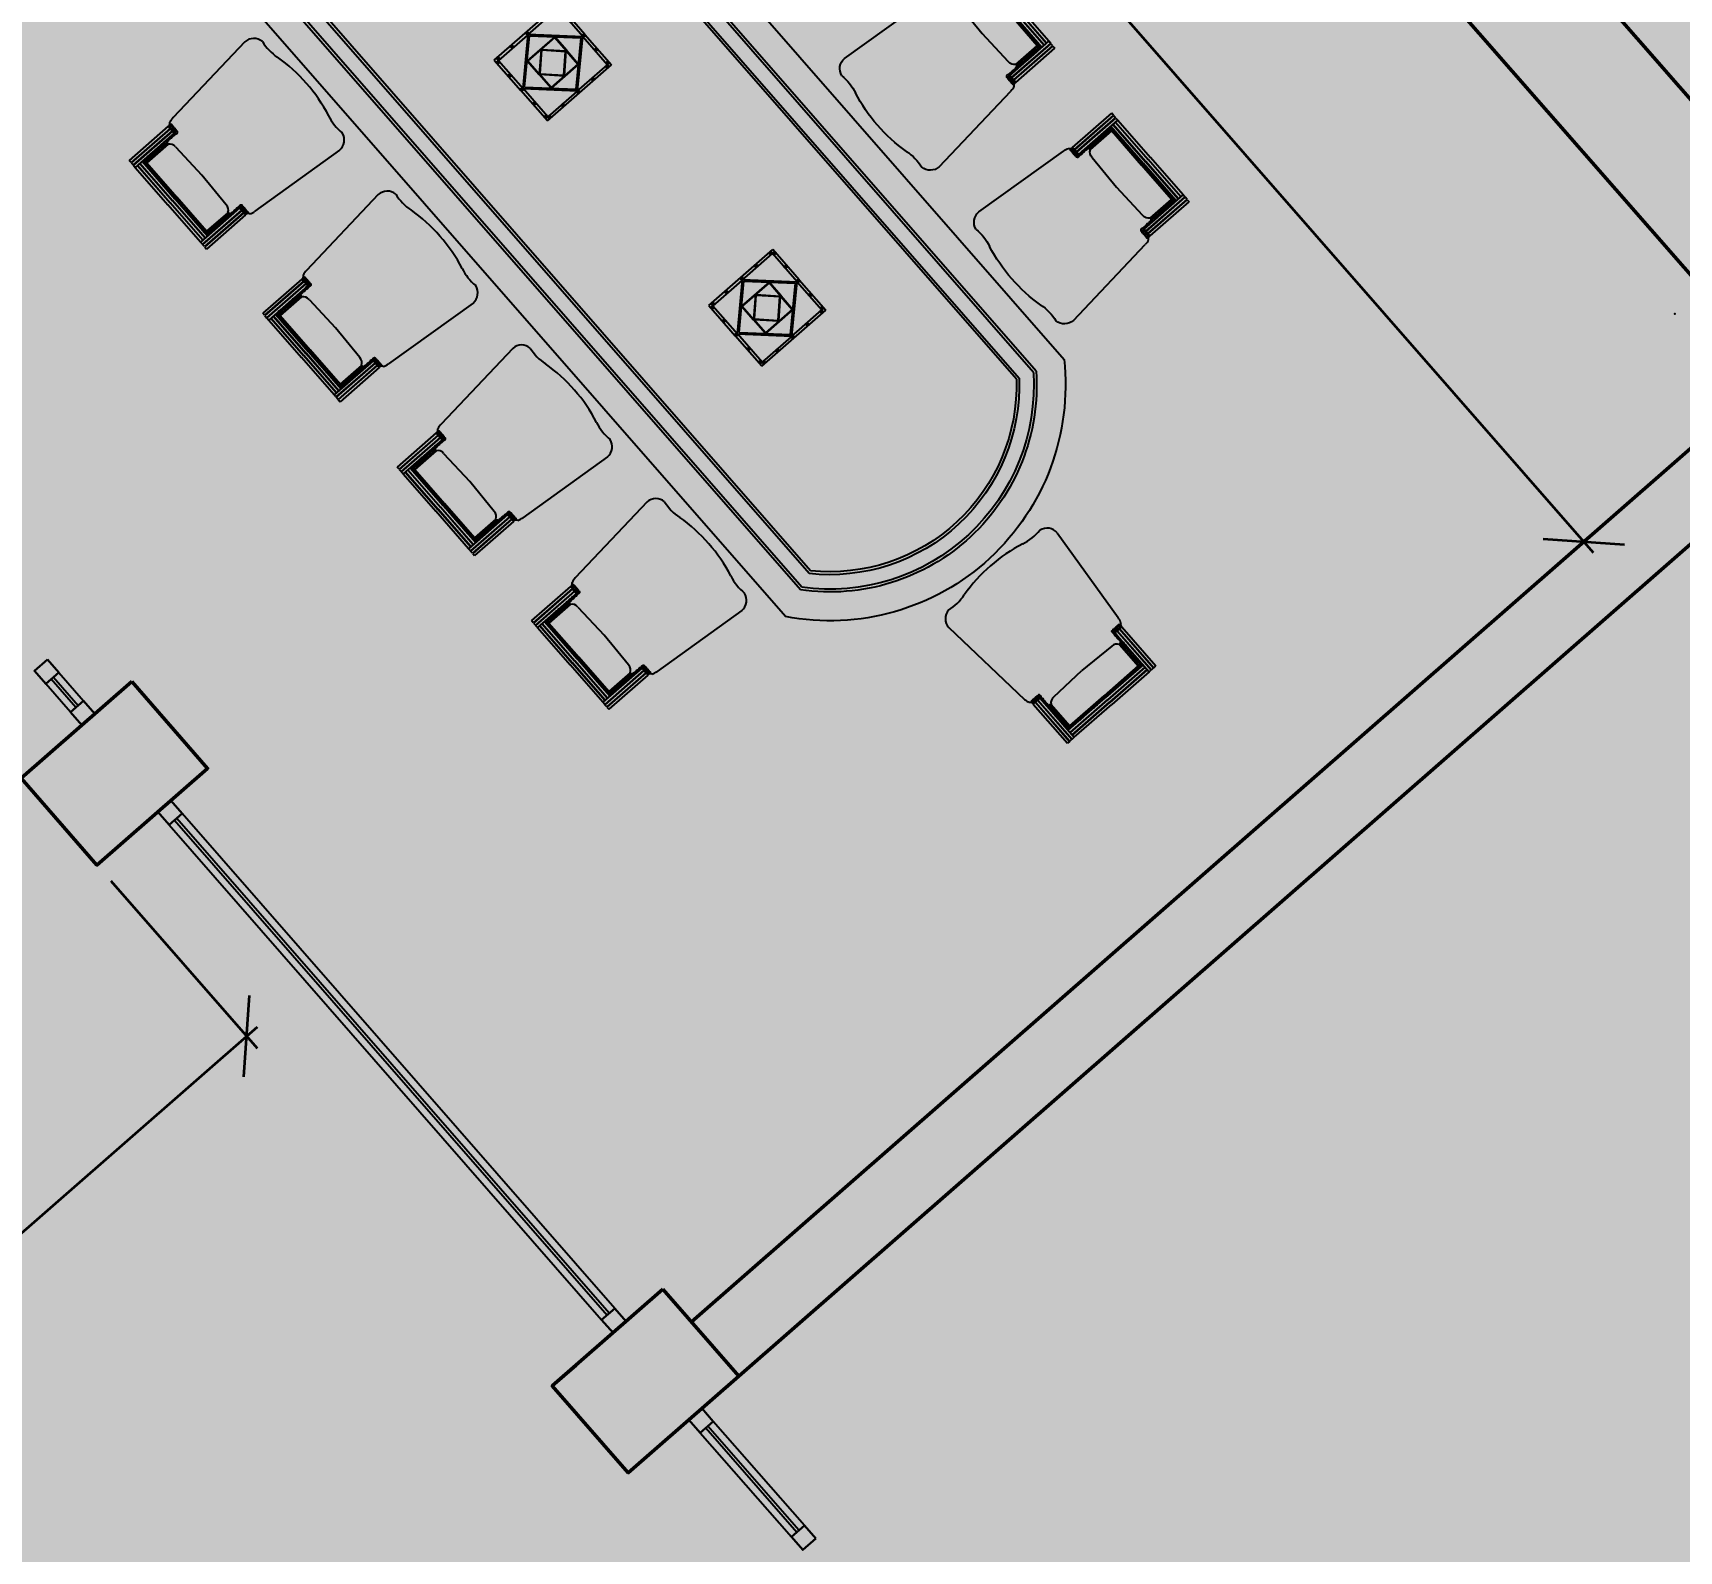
# Model space of a CAD drawing. Header units: millimetres. Extents: x 474337 to 1180020, y 4124662 to 4776603.
# Drawn here: x 918549 to 924260, y 4496164 to 4501430 of the extents above; entities that cross this region are included whole.
import ezdxf

# ---------------------------------------------------------------- set-up
doc = ezdxf.new("R2010")
doc.units = ezdxf.units.MM
doc.header["$PDMODE"] = 32
doc.header["$PDSIZE"] = 0.33
for name, color, linetype in [('(004) Точки рельефа', 7, 'Continuous'), ('A_Windows', 160, 'Continuous'), ('furn', 7, 'Continuous')]:
    doc.layers.add(name, color=color, linetype=linetype)
doc.styles.add('J~stule', font='dutch.ttf')
doc.dimstyles.new('J~style', dxfattribs={"dimscale": 100, "dimtxt": 2.5, "dimasz": 2, "dimexe": 0.55, "dimexo": 0.725, "dimtad": 1, "dimdec": 0, "dimdsep": 46, "dimtxsty": 'J~stule', "dimblk": 'OBLIQUE', "dimcen": 2, "dimdle": 0.5, "dimadec": 0, "dimazin": 0, "dimtfac": 1, "dimtdec": 0, "dimtmove": 0, "dimatfit": 3, "dimfxl": 1, "dimarcsym": 0})
pattern_1 = [(45, (-4.8788373, -3.3258655), (0.00088388348, -0.00088388348), [])]
pattern_2 = [(315, (-4.8788373, 7.0784381), (0.00088388348, 0.00088388348), [])]
pattern_3 = [(315, (-4.8788373, 8.2084381), (0.00088388348, 0.00088388348), [])]
pattern_4 = [(45, (-4.8788373, -2.1958655), (0.00088388348, -0.00088388348), [])]

# ---------------------------------------------------------------- blocks, each defined once
blk = doc.blocks.new('*U119')
at = {"color": 7, "lineweight": 30}
for points in [[(0, 60), (60, 60), (60, 0), (0, 0)], [(250, 60), (190, 60), (190, 0), (250, 0)]]:
    blk.add_lwpolyline(points, close=True, dxfattribs=at)
at = {"color": 4, "lineweight": 25}
for points in [[(60, 60), (190, 60), (190, 0), (60, 0)], [(60, 35), (190, 35), (190, 25), (60, 25)]]:
    blk.add_lwpolyline(points, close=True, dxfattribs=at)
blk = doc.blocks.new('*U120')
at = {"color": 7, "lineweight": 30}
for points in [[(0, 60), (60, 60), (60, 0), (0, 0)], [(2400, 60), (2340, 60), (2340, 0), (2400, 0)]]:
    blk.add_lwpolyline(points, close=True, dxfattribs=at)
at = {"color": 4, "lineweight": 25}
for points in [[(60, 60), (2340, 60), (2340, 0), (60, 0)], [(60, 35), (2340, 35), (2340, 25), (60, 25)]]:
    blk.add_lwpolyline(points, close=True, dxfattribs=at)
blk = doc.blocks.new('*U117')
at = {"color": 7, "lineweight": 30}
for points in [[(0, 60), (60, 60), (60, 0), (0, 0)], [(600, 60), (540, 60), (540, 0), (600, 0)]]:
    blk.add_lwpolyline(points, close=True, dxfattribs=at)
at = {"color": 4, "lineweight": 25}
for points in [[(60, 60), (540, 60), (540, 0), (60, 0)], [(60, 35), (540, 35), (540, 25), (60, 25)]]:
    blk.add_lwpolyline(points, close=True, dxfattribs=at)
blk = doc.blocks.new('CHAIR9')
at = {"layer": 'furn'}
for p, q in [((-0.5728, 0.25), (-0.2123, 0.2156)), ((-0.18, 0.204), (0, 0.204)), ((-0.18, 0.204), (-0.18, 0.1941)), ((-0.18, 0.1941), (0, 0.1941)), ((-0.18, 0.1931), (0, 0.1931)), ((-0.18, 0.1931), (-0.18, 0.1832)), ((-0.18, 0.1832), (0, 0.1832)), ((-0.18, 0.1822), (0, 0.1822)), ((-0.18, 0.1822), (-0.18, 0.1722)), ((-0.18, 0.1722), (0, 0.1722)), ((-0.0318, 0.1722), (-0.0318, 0)), ((-0.0219, 0.1722), (-0.0219, 0)), ((-0.0209, 0.1722), (-0.0209, 0)), ((-0.0109, 0.1722), (-0.0109, 0)), ((-0.0099, 0.1722), (-0.0099, 0)), ((0, 0.1941), (0, 0.204)), ((0, 0.1931), (0, 0.1832)), ((0, 0.1822), (0, 0.1722)), ((0, 0.1722), (0, 0)), ((-0.1521, 0.1333), (-0.1565, 0)), ((-0.1386, 0.1577), (-0.0404, 0.1577)), ((-0.0404, 0.1577), (-0.0404, 0)), ((-0.1521, -0.1333), (-0.1565, 0)), ((-0.0404, -0.1577), (-0.0404, 0)), ((-0.0318, -0.1722), (-0.0318, 0)), ((-0.0219, -0.1722), (-0.0219, 0)), ((-0.0209, -0.1722), (-0.0209, 0)), ((-0.0109, -0.1722), (-0.0109, 0)), ((-0.0099, -0.1722), (-0.0099, 0)), ((0, -0.1722), (0, 0)), ((-0.1386, -0.1577), (-0.0404, -0.1577)), ((-0.5728, -0.25), (-0.2123, -0.2156)), ((-0.18, -0.1722), (0, -0.1722)), ((-0.18, -0.1822), (-0.18, -0.1722)), ((-0.18, -0.1822), (0, -0.1822)), ((-0.18, -0.1832), (0, -0.1832)), ((-0.18, -0.1931), (-0.18, -0.1832)), ((-0.18, -0.1931), (0, -0.1931)), ((-0.18, -0.204), (-0.18, -0.1941)), ((-0.18, -0.1941), (0, -0.1941)), ((-0.18, -0.204), (0, -0.204)), ((0, -0.1822), (0, -0.1722)), ((0, -0.1931), (0, -0.1832)), ((0, -0.1941), (0, -0.204))]:
    blk.add_line(p, q, dxfattribs=at)
for centre, radius, start, end in [((-0.5728, 0.2028), 0.0472, 89.9891, 170.5024), ((-0.7886, 0.1807), 0.1719, 344.5156, 10.0249), ((-0.2203, 0.1425), 0.0736, 68.4142, 83.7454), ((-0.1795, 0.2182), 0.0156, 208.0299, 258.8915), ((-0.0997, 0.0057), 0.539, 166.1407, 180.6012), ((-0.1269, 0.1353), 0.0253, 117.6391, 184.3644), ((-0.0997, -0.0057), 0.539, 179.3988, 193.8593), ((-0.7886, -0.1807), 0.1719, 349.9751, 15.4844), ((-0.1269, -0.1353), 0.0253, 175.6356, 242.3609), ((-0.5728, -0.2028), 0.0472, 189.4976, 270.0109), ((-0.2203, -0.1425), 0.0736, 276.2546, 291.5858), ((-0.1795, -0.2182), 0.0156, 101.1085, 151.9701)]:
    blk.add_arc(centre, radius, start, end, dxfattribs=at)
for centre, major_axis in [((-0.1865, 0.2006), (0.00628, 0)), ((-0.1865, 0.1945), (0.00628, 0)), ((-0.1865, 0.1885), (0.00628, 0)), ((-0.1865, 0.1824), (0.00628, 0)), ((-0.1865, 0.1761), (0.00628, 0)), ((-0.1859, 0.1691), (0.00628, 0)), ((-0.173, 0.169), (0.00628, 0)), ((-0.1603, 0.169), (0.00628, 0)), ((-0.1477, 0.169), (0.00628, 0)), ((-0.1349, 0.169), (0.00628, 0)), ((-0.1225, 0.1689), (0.00628, 0)), ((-0.1098, 0.1689), (0.00628, 0)), ((-0.0972, 0.1688), (0.00628, 0)), ((-0.0847, 0.1687), (0.00628, 0)), ((-0.072, 0.1687), (0.00628, 0)), ((-0.0596, 0.1687), (0.00628, 0)), ((-0.0469, 0.1687), (0.00628, 0)), ((-0.0356, 0.1653), (0, 0.00628)), ((-0.1349, 0.1629), (0.00628, 0)), ((-0.1225, 0.1628), (0.00628, 0)), ((-0.1098, 0.1628), (0.00628, 0)), ((-0.0972, 0.1627), (0.00628, 0)), ((-0.0847, 0.1626), (0.00628, 0)), ((-0.072, 0.1626), (0.00628, 0)), ((-0.0596, 0.1626), (0.00628, 0)), ((-0.0469, 0.1626), (0.00628, 0)), ((-0.0357, 0.115), (0, 0.00628)), ((-0.0356, 0.1526), (0, 0.00628)), ((-0.0356, 0.1402), (0, 0.00628)), ((-0.0356, 0.1274), (0, 0.00628)), ((-0.0358, 0.0772), (0, 0.00628)), ((-0.0358, 0.0645), (0, 0.00628)), ((-0.0357, 0.1024), (0, 0.00628)), ((-0.0357, 0.0897), (0, 0.00628)), ((-0.0357, 0.0518), (0, 0.00628)), ((-0.0358, 0.0393), (0, 0.00628)), ((-0.0358, 0.0266), (0, 0.00628)), ((-0.0358, 0.0137), (0, 0.00628))]:
    blk.add_ellipse(centre, major_axis=major_axis, ratio=0.482727, dxfattribs=at)
at = {"layer": 'furn', "extrusion": (0, 0, -1)}
for centre, major_axis, ratio in [((-0.0358, -0.0003), (0, -0.00802), 0.377899), ((-0.0358, -0.0146), (0, -0.00628), 0.482727), ((-0.0358, -0.0275), (0, -0.00628), 0.482727), ((-0.0358, -0.0402), (0, -0.00628), 0.482727), ((-0.0357, -0.0526), (0, -0.00628), 0.482727), ((-0.0358, -0.0654), (0, -0.00628), 0.482727), ((-0.0358, -0.0781), (0, -0.00628), 0.482727), ((-0.0357, -0.0906), (0, -0.00628), 0.482727), ((-0.0357, -0.1033), (0, -0.00628), 0.482727), ((-0.0357, -0.1159), (0, -0.00628), 0.482727), ((-0.1859, -0.1691), (0.00628, 0), 0.482727), ((-0.173, -0.169), (0.00628, 0), 0.482727), ((-0.1603, -0.169), (0.00628, 0), 0.482727), ((-0.1477, -0.169), (0.00628, 0), 0.482727), ((-0.1349, -0.1629), (0.00628, 0), 0.482727), ((-0.1349, -0.169), (0.00628, 0), 0.482727), ((-0.1225, -0.1628), (0.00628, 0), 0.482727), ((-0.1225, -0.1689), (0.00628, 0), 0.482727), ((-0.1098, -0.1628), (0.00628, 0), 0.482727), ((-0.1098, -0.1689), (0.00628, 0), 0.482727), ((-0.0972, -0.1627), (0.00628, 0), 0.482727), ((-0.0972, -0.1688), (0.00628, 0), 0.482727), ((-0.0847, -0.1626), (0.00628, 0), 0.482727), ((-0.0847, -0.1687), (0.00628, 0), 0.482727), ((-0.072, -0.1626), (0.00628, 0), 0.482727), ((-0.072, -0.1687), (0.00628, 0), 0.482727), ((-0.0596, -0.1626), (0.00628, 0), 0.482727), ((-0.0596, -0.1687), (0.00628, 0), 0.482727), ((-0.0469, -0.1626), (0.00628, 0), 0.482727), ((-0.0469, -0.1687), (0.00628, 0), 0.482727), ((-0.0356, -0.1283), (0, -0.00628), 0.482727), ((-0.0356, -0.1411), (0, -0.00628), 0.482727), ((-0.0356, -0.1535), (0, -0.00628), 0.482727), ((-0.0356, -0.1658), (0, -0.00628), 0.482727), ((-0.1865, -0.1761), (0.00628, 0), 0.482727), ((-0.1865, -0.1824), (0.00628, 0), 0.482727), ((-0.1865, -0.1885), (0.00628, 0), 0.482727), ((-0.1865, -0.1945), (0.00628, 0), 0.482727), ((-0.1865, -0.2006), (0.00628, 0), 0.482727)]:
    blk.add_ellipse(centre, major_axis=major_axis, ratio=ratio, dxfattribs=at)
blk = doc.blocks.new('A$C69097567')
at = {"layer": 'furn'}
h = blk.add_hatch(dxfattribs=at)
h.set_pattern_fill('ANSI31', color=256, scale=0.01, angle=-90, style=0)
h.set_pattern_definition(pattern_4)
h.paths.add_polyline_path([(1.2007, 3.1463), (1.1927, 3.1463), (1.1927, 3.1363), (1.2007, 3.1363)])
h.paths.add_polyline_path([(1.1827, 3.1363), (1.1827, 3.1283), (1.1927, 3.1283), (1.1927, 3.1363)])
h = blk.add_hatch(dxfattribs=at)
h.set_pattern_fill('ANSI31', color=256, scale=0.01, angle=-90, style=0)
h.set_pattern_definition(pattern_4)
h.paths.add_polyline_path([(1.4597, 3.1363), (1.4677, 3.1363), (1.4677, 3.1463), (1.4597, 3.1463)])
h.paths.add_polyline_path([(1.4777, 3.1283), (1.4777, 3.1363), (1.4677, 3.1363), (1.4677, 3.1283)])
h.paths.add_polyline_path([(1.3929, 3.1363), (1.4009, 3.1363), (1.4009, 3.1463), (1.3929, 3.1463)])
h.paths.add_polyline_path([(1.3262, 3.1363), (1.3342, 3.1363), (1.3342, 3.1463), (1.3262, 3.1463)])
h.paths.add_polyline_path([(1.2555, 3.1363), (1.2635, 3.1363), (1.2635, 3.1463), (1.2555, 3.1463)])
h.paths.add_polyline_path([(1.4677, 3.0753), (1.4677, 3.0673), (1.4777, 3.0673), (1.4777, 3.0753)])
h = blk.add_hatch(dxfattribs=at)
h.set_pattern_fill('ANSI31', color=256, scale=0.01, angle=-90, style=0)
h.set_pattern_definition(pattern_4)
h.paths.add_polyline_path([(1.1827, 3.0753), (1.1827, 3.0673), (1.1927, 3.0673), (1.1927, 3.0753)])
h = blk.add_hatch(dxfattribs=at)
h.set_pattern_fill('ANSI31', color=256, scale=0.01, angle=-90, style=0)
h.set_pattern_definition(pattern_3)
h.paths.add_polyline_path([(1.1827, 3.0063), (1.1827, 3.0023), (1.1927, 3.0023), (1.1927, 3.0063), (1.1927, 3.0103), (1.1827, 3.0103)])
h = blk.add_hatch(dxfattribs=at)
h.set_pattern_fill('ANSI31', color=256, scale=0.01, angle=-90, style=0)
h.set_pattern_definition(pattern_3)
h.paths.add_polyline_path([(1.4677, 3.0103), (1.4677, 3.0063), (1.4677, 3.0023), (1.4777, 3.0023), (1.4777, 3.0063), (1.4777, 3.0103)])
h = blk.add_hatch(dxfattribs=at)
h.set_pattern_fill('ANSI31', color=256, scale=0.01, angle=-90, style=0)
h.set_pattern_definition(pattern_3)
h.paths.add_polyline_path([(1.1927, 2.9373), (1.1927, 2.9453), (1.1827, 2.9453), (1.1827, 2.9373)])
h = blk.add_hatch(dxfattribs=at)
h.set_pattern_fill('ANSI31', color=256, scale=0.01, angle=-90, style=0)
h.set_pattern_definition(pattern_3)
h.paths.add_polyline_path([(1.4597, 2.8663), (1.4677, 2.8663), (1.4677, 2.8763), (1.4597, 2.8763)])
h.paths.add_polyline_path([(1.4677, 2.8843), (1.4677, 2.8763), (1.4777, 2.8763), (1.4777, 2.8843)])
h.paths.add_polyline_path([(1.3929, 2.8663), (1.4009, 2.8663), (1.4009, 2.8763), (1.3929, 2.8763)])
h.paths.add_polyline_path([(1.3262, 2.8663), (1.3342, 2.8663), (1.3342, 2.8763), (1.3262, 2.8763)])
h.paths.add_polyline_path([(1.2555, 2.8663), (1.2635, 2.8663), (1.2635, 2.8763), (1.2555, 2.8763)])
h.paths.add_polyline_path([(1.4777, 2.9373), (1.4777, 2.9453), (1.4677, 2.9453), (1.4677, 2.9373)])
h = blk.add_hatch(dxfattribs=at)
h.set_pattern_fill('ANSI31', color=256, scale=0.01, angle=-90, style=0)
h.set_pattern_definition(pattern_3)
h.paths.add_polyline_path([(1.2007, 2.8763), (1.1927, 2.8763), (1.1927, 2.8663), (1.2007, 2.8663)])
h.paths.add_polyline_path([(1.1927, 2.8763), (1.1927, 2.8843), (1.1827, 2.8843), (1.1827, 2.8763)])
h = blk.add_hatch(dxfattribs=at)
h.set_pattern_fill('ANSI31', color=256, scale=0.01, angle=-90, style=0)
h.set_pattern_definition(pattern_1)
h.paths.add_polyline_path([(1.2007, 2.0163), (1.1927, 2.0163), (1.1927, 2.0063), (1.2007, 2.0063)])
h.paths.add_polyline_path([(1.1827, 2.0063), (1.1827, 1.9983), (1.1927, 1.9983), (1.1927, 2.0063)])
h = blk.add_hatch(dxfattribs=at)
h.set_pattern_fill('ANSI31', color=256, scale=0.01, angle=-90, style=0)
h.set_pattern_definition(pattern_1)
h.paths.add_polyline_path([(1.4597, 2.0063), (1.4677, 2.0063), (1.4677, 2.0163), (1.4597, 2.0163)])
h.paths.add_polyline_path([(1.4777, 1.9983), (1.4777, 2.0063), (1.4677, 2.0063), (1.4677, 1.9983)])
h.paths.add_polyline_path([(1.3929, 2.0063), (1.4009, 2.0063), (1.4009, 2.0163), (1.3929, 2.0163)])
h.paths.add_polyline_path([(1.3262, 2.0063), (1.3342, 2.0063), (1.3342, 2.0163), (1.3262, 2.0163)])
h.paths.add_polyline_path([(1.2555, 2.0063), (1.2635, 2.0063), (1.2635, 2.0163), (1.2555, 2.0163)])
h.paths.add_polyline_path([(1.4677, 1.9453), (1.4677, 1.9373), (1.4777, 1.9373), (1.4777, 1.9453)])
h = blk.add_hatch(dxfattribs=at)
h.set_pattern_fill('ANSI31', color=256, scale=0.01, angle=-90, style=0)
h.set_pattern_definition(pattern_1)
h.paths.add_polyline_path([(1.1827, 1.9453), (1.1827, 1.9373), (1.1927, 1.9373), (1.1927, 1.9453)])
h = blk.add_hatch(dxfattribs=at)
h.set_pattern_fill('ANSI31', color=256, scale=0.01, angle=-90, style=0)
h.set_pattern_definition(pattern_1)
h.paths.add_polyline_path([(1.1827, 1.8763), (1.1827, 1.8723), (1.1927, 1.8723), (1.1927, 1.8763), (1.1927, 1.8803), (1.1827, 1.8803)])
h = blk.add_hatch(dxfattribs=at)
h.set_pattern_fill('ANSI31', color=256, scale=0.01, angle=-90, style=0)
h.set_pattern_definition(pattern_1)
h.paths.add_polyline_path([(1.4777, 1.8723), (1.4777, 1.8763), (1.4777, 1.8803), (1.4677, 1.8803), (1.4677, 1.8763), (1.4677, 1.8723)])
h = blk.add_hatch(dxfattribs=at)
h.set_pattern_fill('ANSI31', color=256, scale=0.01, angle=-90, style=0)
h.set_pattern_definition(pattern_2)
h.paths.add_polyline_path([(1.1927, 1.8073), (1.1927, 1.8153), (1.1827, 1.8153), (1.1827, 1.8073)])
h = blk.add_hatch(dxfattribs=at)
h.set_pattern_fill('ANSI31', color=256, scale=0.01, angle=-90, style=0)
h.set_pattern_definition(pattern_2)
h.paths.add_polyline_path([(1.4597, 1.7363), (1.4677, 1.7363), (1.4677, 1.7463), (1.4597, 1.7463)])
h.paths.add_polyline_path([(1.4677, 1.7543), (1.4677, 1.7463), (1.4777, 1.7463), (1.4777, 1.7543)])
h.paths.add_polyline_path([(1.3929, 1.7363), (1.4009, 1.7363), (1.4009, 1.7463), (1.3929, 1.7463)])
h.paths.add_polyline_path([(1.3262, 1.7363), (1.3342, 1.7363), (1.3342, 1.7463), (1.3262, 1.7463)])
h.paths.add_polyline_path([(1.2555, 1.7363), (1.2635, 1.7363), (1.2635, 1.7463), (1.2555, 1.7463)])
h.paths.add_polyline_path([(1.4777, 1.8073), (1.4777, 1.8153), (1.4677, 1.8153), (1.4677, 1.8073)])
h = blk.add_hatch(dxfattribs=at)
h.set_pattern_fill('ANSI31', color=256, scale=0.01, angle=-90, style=0)
h.set_pattern_definition(pattern_2)
h.paths.add_polyline_path([(1.2007, 1.7463), (1.1927, 1.7463), (1.1927, 1.7363), (1.2007, 1.7363)])
h.paths.add_polyline_path([(1.1927, 1.7463), (1.1927, 1.7543), (1.1827, 1.7543), (1.1827, 1.7463)])
for p, q in [((0.6727, 3.8541), (0.6727, 0.9904)), ((0.7727, 3.8184), (0.7727, 1.026)), ((0.7827, 3.8147), (0.7827, 1.0297)), ((0.8327, 3.7957), (0.8327, 1.0488)), ((0.8427, 3.7917), (0.8427, 1.0527)), ((1.8777, 3.7827), (1.8777, 1.0617)), ((1.8877, 3.7861), (1.8877, 1.0583)), ((1.9877, 1.0258), (1.9877, 3.8186)), ((1.8177, 3.7618), (1.8177, 1.0671)), ((1.8277, 1.7913), (1.8277, 3.7653)), ((1.1827, 3.1463), (1.1827, 3.0063)), ((1.1827, 3.1463), (1.4777, 3.1463)), ((1.1927, 3.1363), (1.1927, 3.1463)), ((1.2007, 3.1363), (1.2007, 3.1463)), ((1.2555, 3.1363), (1.2555, 3.1463)), ((1.2635, 3.1363), (1.2635, 3.1463)), ((1.2635, 3.1363), (1.2635, 3.1463)), ((1.3262, 3.1363), (1.3262, 3.1463)), ((1.3342, 3.1363), (1.3342, 3.1463)), ((1.3929, 3.1363), (1.3929, 3.1463)), ((1.4009, 3.1363), (1.4009, 3.1463)), ((1.4597, 3.1363), (1.4597, 3.1463)), ((1.4677, 3.1363), (1.4677, 3.1463)), ((1.4777, 3.0063), (1.4777, 3.1463)), ((1.1927, 3.1363), (1.1827, 3.1363)), ((1.1927, 3.1283), (1.1827, 3.1283)), ((1.1927, 3.1363), (1.1927, 3.0063)), ((1.3262, 3.1363), (1.1927, 3.1363)), ((1.1927, 3.0063), (1.3302, 3.1363)), ((1.2, 3.0063), (1.3302, 3.1294)), ((1.3262, 3.1363), (1.4677, 3.1363)), ((1.3302, 3.1363), (1.4677, 3.0063)), ((1.3302, 3.1294), (1.4604, 3.0063)), ((1.4677, 3.1363), (1.4777, 3.1363)), ((1.4677, 3.0063), (1.4677, 3.1363)), ((1.4677, 3.1283), (1.4777, 3.1283)), ((1.1927, 3.0753), (1.1827, 3.0753)), ((1.1927, 3.0673), (1.1827, 3.0673)), ((1.2667, 3.0693), (1.2667, 3.0063)), ((1.3937, 3.0693), (1.2667, 3.0693)), ((1.2687, 3.0673), (1.2687, 3.0063)), ((1.3917, 3.0673), (1.2687, 3.0673)), ((1.2687, 3.0063), (1.3302, 3.0671)), ((1.2715, 3.0063), (1.3302, 3.0643)), ((1.3302, 3.0671), (1.3917, 3.0063)), ((1.3302, 3.0643), (1.3889, 3.0063)), ((1.3917, 3.0063), (1.3917, 3.0673)), ((1.3937, 3.0063), (1.3937, 3.0693)), ((1.4677, 3.0753), (1.4777, 3.0753)), ((1.4677, 3.0673), (1.4777, 3.0673)), ((1.1827, 3.0103), (1.1927, 3.0103)), ((1.1827, 2.8663), (1.1827, 3.0063)), ((1.1827, 3.0023), (1.1927, 3.0023)), ((1.1927, 2.8763), (1.1927, 3.0063)), ((1.1927, 3.0063), (1.3302, 2.8763)), ((1.2, 3.0063), (1.3302, 2.8832)), ((1.2667, 2.9432), (1.2667, 3.0063)), ((1.2687, 3.0063), (1.3302, 2.9455)), ((1.2687, 2.9452), (1.2687, 3.0063)), ((1.2715, 3.0063), (1.3302, 2.9483)), ((1.3302, 2.8832), (1.4604, 3.0063)), ((1.3302, 2.9483), (1.3889, 3.0063)), ((1.3302, 2.9455), (1.3917, 3.0063)), ((1.3302, 2.8763), (1.4677, 3.0063)), ((1.3917, 3.0063), (1.3917, 2.9452)), ((1.3937, 3.0063), (1.3937, 2.9432)), ((1.4677, 3.0103), (1.4777, 3.0103)), ((1.4677, 3.0063), (1.4677, 2.8763)), ((1.4677, 3.0023), (1.4777, 3.0023)), ((1.4777, 3.0063), (1.4777, 2.8663)), ((1.1927, 2.9453), (1.1827, 2.9453)), ((1.1927, 2.9373), (1.1827, 2.9373)), ((1.3937, 2.9432), (1.2667, 2.9432)), ((1.3917, 2.9452), (1.2687, 2.9452)), ((1.4677, 2.9453), (1.4777, 2.9453)), ((1.4677, 2.9373), (1.4777, 2.9373)), ((1.1927, 2.8843), (1.1827, 2.8843)), ((1.1927, 2.8763), (1.1827, 2.8763)), ((1.1827, 2.8663), (1.4777, 2.8663)), ((1.1927, 2.8763), (1.1927, 2.8663)), ((1.3262, 2.8763), (1.1927, 2.8763)), ((1.2007, 2.8763), (1.2007, 2.8663)), ((1.2555, 2.8763), (1.2555, 2.8663)), ((1.2635, 2.8763), (1.2635, 2.8663)), ((1.2635, 2.8763), (1.2635, 2.8663)), ((1.3262, 2.8763), (1.3262, 2.8663)), ((1.3262, 2.8763), (1.4677, 2.8763)), ((1.3342, 2.8763), (1.3342, 2.8663)), ((1.3929, 2.8763), (1.3929, 2.8663)), ((1.4009, 2.8763), (1.4009, 2.8663)), ((1.4597, 2.8763), (1.4597, 2.8663)), ((1.4677, 2.8843), (1.4777, 2.8843)), ((1.4677, 2.8763), (1.4677, 2.8663)), ((1.4677, 2.8763), (1.4777, 2.8763)), ((1.1827, 2.0163), (1.1827, 1.8763)), ((1.1827, 2.0163), (1.4777, 2.0163)), ((1.1927, 2.0063), (1.1827, 2.0063)), ((1.1927, 2.0063), (1.1927, 2.0163)), ((1.1927, 2.0063), (1.1927, 1.8763)), ((1.3262, 2.0063), (1.1927, 2.0063)), ((1.1927, 1.8763), (1.3302, 2.0063)), ((1.2, 1.8763), (1.3302, 1.9994)), ((1.2007, 2.0063), (1.2007, 2.0163)), ((1.2555, 2.0063), (1.2555, 2.0163)), ((1.2635, 2.0063), (1.2635, 2.0163)), ((1.2635, 2.0063), (1.2635, 2.0163)), ((1.3262, 2.0063), (1.3262, 2.0163)), ((1.3262, 2.0063), (1.4677, 2.0063)), ((1.3302, 2.0063), (1.4677, 1.8763)), ((1.3302, 1.9994), (1.4604, 1.8763)), ((1.3342, 2.0063), (1.3342, 2.0163)), ((1.3929, 2.0063), (1.3929, 2.0163)), ((1.4009, 2.0063), (1.4009, 2.0163)), ((1.4597, 2.0063), (1.4597, 2.0163)), ((1.4677, 2.0063), (1.4677, 2.0163)), ((1.4677, 2.0063), (1.4777, 2.0063)), ((1.4677, 1.8763), (1.4677, 2.0063)), ((1.4777, 1.8763), (1.4777, 2.0163)), ((1.1927, 1.9983), (1.1827, 1.9983)), ((1.1927, 1.9453), (1.1827, 1.9453)), ((1.4677, 1.9983), (1.4777, 1.9983)), ((1.4677, 1.9453), (1.4777, 1.9453)), ((1.1927, 1.9373), (1.1827, 1.9373)), ((1.2667, 1.9393), (1.2667, 1.8763)), ((1.3937, 1.9393), (1.2667, 1.9393)), ((1.2687, 1.9373), (1.2687, 1.8763)), ((1.3917, 1.9373), (1.2687, 1.9373)), ((1.2687, 1.8763), (1.3302, 1.9371)), ((1.2715, 1.8763), (1.3302, 1.9343)), ((1.3302, 1.9371), (1.3917, 1.8763)), ((1.3302, 1.9343), (1.3889, 1.8763)), ((1.3917, 1.8763), (1.3917, 1.9373)), ((1.3937, 1.8763), (1.3937, 1.9393)), ((1.4677, 1.9373), (1.4777, 1.9373)), ((1.1827, 1.8803), (1.1927, 1.8803)), ((1.1827, 1.7363), (1.1827, 1.8763)), ((1.1827, 1.8723), (1.1927, 1.8723)), ((1.1927, 1.7463), (1.1927, 1.8763)), ((1.1927, 1.8763), (1.3302, 1.7463)), ((1.2, 1.8763), (1.3302, 1.7532)), ((1.2667, 1.8132), (1.2667, 1.8763)), ((1.2687, 1.8152), (1.2687, 1.8763)), ((1.2687, 1.8763), (1.3302, 1.8155)), ((1.2715, 1.8763), (1.3302, 1.8183)), ((1.3302, 1.7463), (1.4677, 1.8763)), ((1.3302, 1.7532), (1.4604, 1.8763)), ((1.3302, 1.8155), (1.3917, 1.8763)), ((1.3302, 1.8183), (1.3889, 1.8763)), ((1.3917, 1.8763), (1.3917, 1.8152)), ((1.3937, 1.8763), (1.3937, 1.8132)), ((1.4677, 1.8803), (1.4777, 1.8803)), ((1.4677, 1.8763), (1.4677, 1.7463)), ((1.4677, 1.8723), (1.4777, 1.8723)), ((1.4777, 1.8763), (1.4777, 1.7363)), ((1.1927, 1.8153), (1.1827, 1.8153)), ((1.1927, 1.8073), (1.1827, 1.8073)), ((1.3937, 1.8132), (1.2667, 1.8132)), ((1.3917, 1.8152), (1.2687, 1.8152)), ((1.1927, 1.7543), (1.1827, 1.7543)), ((1.1927, 1.7463), (1.1827, 1.7463)), ((1.1827, 1.7363), (1.4777, 1.7363)), ((1.1927, 1.7463), (1.1927, 1.7363)), ((1.3262, 1.7463), (1.1927, 1.7463)), ((1.2007, 1.7463), (1.2007, 1.7363)), ((1.2555, 1.7463), (1.2555, 1.7363)), ((1.2635, 1.7463), (1.2635, 1.7363)), ((1.2635, 1.7463), (1.2635, 1.7363)), ((1.3262, 1.7463), (1.3262, 1.7363)), ((1.3262, 1.7463), (1.4677, 1.7463)), ((1.3342, 1.7463), (1.3342, 1.7363))]:
    blk.add_line(p, q, dxfattribs=at)
for radius, start, end in [(0.8172, 34.8595, 142.0506), (0.7172, 37.2942, 139.3824), (0.7072, 37.5667, 139.0834), (0.6572, 39.0254, 137.4828), (0.6472, 39.338, 137.1395)]:
    blk.add_arc((1.3171, 3.3515), radius, start, end, dxfattribs=at)
at = {"layer": 'furn', "xscale": -1}
for p, rotation in [((1.3241, 4.8288), 269.9999999999984), ((0, 3.4888), 359.9999999999984), ((0, 2.781), 359.9999999999984), ((0, 2.0722), 359.9999999999984), ((0, 1.3686), 359.9999999999984)]:
    blk.add_blockref('CHAIR9', p, dxfattribs=dict(at, rotation=rotation))
at = {"layer": 'furn', "rotation": 1.5903e-12}
for p in [(2.674, 3.4888), (2.674, 2.781)]:
    blk.add_blockref('CHAIR9', p, dxfattribs=at)
blk = doc.blocks.new('_Oblique')
at = {"color": 0, "linetype": 'ByBlock', "lineweight": -2}
blk.add_line((-0.5, -0.5), (0.5, 0.5), dxfattribs=at)
blk = doc.blocks.new('*D198')
at = {"color": 0, "lineweight": -2, "transparency": 16777216}
for p, q in [((2638902.6, -377250.6), (2638902.6, -376934.4)), ((2646102.6, -377250.6), (2646102.6, -376934.4)), ((2638852.6, -376989.4), (2646152.6, -376989.4))]:
    blk.add_line(p, q, dxfattribs=at)
at = {"layer": 'Defpoints', "color": 0, "lineweight": 35, "transparency": 16777216}
for p in [(2646102.6, -376989.4), (2638902.6, -377323.1), (2646102.6, -377323.1)]:
    blk.add_point(p, dxfattribs=at)
at = {"color": 0, "lineweight": -2, "transparency": 16777216, "xscale": 200, "yscale": 200, "zscale": 200, "rotation": 180}
blk.add_blockref('_Oblique', (2638902.6, -376989.4), dxfattribs=at)
at = {"color": 0, "lineweight": -2, "transparency": 16777216, "xscale": 200, "yscale": 200, "zscale": 200}
blk.add_blockref('_Oblique', (2646102.6, -376989.4), dxfattribs=at)
at = {"color": 0, "transparency": 16777216, "insert": (2642502.6, -376799.3), "char_height": 250, "attachment_point": 5, "style": 'J~stule'}
blk.add_mtext('7200', dxfattribs=at)
blk = doc.blocks.new('*D208')
at = {"color": 0, "lineweight": -2, "transparency": 16777216}
for p, q in [((2644341.4, -384661.2), (2644341.4, -381561.1)), ((2643625.1, -381611.1), (2644396.4, -381611.1)), ((2644830.1, -384611.2), (2644286.4, -384611.2))]:
    blk.add_line(p, q, dxfattribs=at)
at = {"layer": 'Defpoints', "color": 0, "lineweight": 35, "transparency": 16777216}
for p in [(2643552.6, -381611.1), (2644341.4, -381611.1), (2644902.6, -384611.2)]:
    blk.add_point(p, dxfattribs=at)
at = {"color": 0, "lineweight": -2, "transparency": 16777216, "xscale": 200, "yscale": 200, "zscale": 200}
for p, rotation in [((2644341.4, -381611.1), 90), ((2644341.4, -384611.2), 270)]:
    blk.add_blockref('_Oblique', p, dxfattribs=dict(at, rotation=rotation))
at = {"color": 0, "transparency": 16777216, "insert": (2644151.4, -383111.2), "char_height": 250, "attachment_point": 5, "rotation": 90, "style": 'J~stule'}
blk.add_mtext('3000', dxfattribs=at)
blk = doc.blocks.new('*D209')
at = {"color": 0, "lineweight": -2, "transparency": 16777216}
for p, q in [((2639743.5, -381151.2), (2639743.5, -376051.2)), ((2640780.1, -376101.2), (2639688.5, -376101.2)), ((2640980.1, -381101.2), (2639688.5, -381101.2))]:
    blk.add_line(p, q, dxfattribs=at)
at = {"layer": 'Defpoints', "color": 0, "lineweight": 35, "transparency": 16777216}
for p in [(2639743.5, -376101.2), (2640852.6, -376101.2), (2641052.6, -381101.2)]:
    blk.add_point(p, dxfattribs=at)
at = {"color": 0, "lineweight": -2, "transparency": 16777216, "xscale": 200, "yscale": 200, "zscale": 200}
for p, rotation in [((2639743.5, -376101.2), 90), ((2639743.5, -381101.2), 270)]:
    blk.add_blockref('_Oblique', p, dxfattribs=dict(at, rotation=rotation))
at = {"color": 0, "transparency": 16777216, "insert": (2639550.8, -378601.2), "char_height": 250, "attachment_point": 5, "rotation": 90, "style": 'J~stule'}
blk.add_mtext('5000', dxfattribs=at)
blk = doc.blocks.new('xdfstfgkjhkl')
at = {"lineweight": 50}
h = blk.add_hatch(color=256, dxfattribs=at)
h.paths.add_polyline_path([(14210, -17110), (14610, -17110), (14610, -16750), (14210, -16750)])
h.paths.add_polyline_path([(14210, -16750), (14610, -16750), (14610, -16710), (14210, -16710)])
h = blk.add_hatch(color=256)
h.paths.add_polyline_path([(17010, -17110), (17410, -17110), (17410, -16750), (17010, -16750)])
h.paths.add_polyline_path([(17010, -16750), (17410, -16750), (17410, -16710), (17010, -16710)])
for p, q in [((17410, -11060), (17410, -16710)), ((14610, -11310), (17410, -11310)), ((17160, -11310), (17160, -16710)), ((13410, -11710), (17010, -11710)), ((17010, -17110), (17010, -17219.9)), ((17410, -17110), (17410, -17219.9)), ((17410, -17219.9), (17010, -17219.9))]:
    blk.add_line(p, q, dxfattribs=at)
for p, q in [((17010, -16710), (17410, -16710)), ((17010, -17110), (17010, -16710)), ((17410, -16710), (17410, -17110))]:
    blk.add_line(p, q)
for points in [[(14210, -16710), (14610, -16710), (14610, -17219.9), (14210, -17219.9)], [(17010, -16710), (17410, -16710), (17410, -17219.9), (17010, -17219.9)]]:
    blk.add_lwpolyline(points, close=True, dxfattribs=at)
at = {"xscale": -1000, "yscale": 1000, "zscale": 1000, "rotation": 270.0000000000001}
blk.add_blockref('A$C69097567', (11678.8, -15527.1), dxfattribs=at)
at = {"layer": 'A_Windows', "color": 5, "lineweight": 30, "rotation": 1.539293651079964e-05}
blk.add_blockref('*U119', (13960, -16940), dxfattribs=at)
at = {"layer": 'A_Windows', "color": 5, "lineweight": 30, "xscale": -1, "rotation": 359.9999846070635}
for name, p in [('*U120', (17010, -16940)), ('*U117', (18010, -16940))]:
    blk.add_blockref(name, p, dxfattribs=at)
for base, p1, p2, picture, middle in [((10800.9, -11710), (12110, -16710), (11910, -11710), '*D209', (10608.2, -14210)), ((15398.8, -17219.9), (15960, -20220), (14610, -17219.9), '*D208', (15208.8, -18719.9))]:
    dim = blk.add_linear_dim(base=base, p1=p1, p2=p2, angle=90, dimstyle='J~style')
    dim.commit()
    dim.dimension.update_dxf_attribs({"geometry": picture, "text_midpoint": middle, "insert": (-2628942.6, 364391.2)})
dim = blk.add_linear_dim(base=(17160, -12598.1), p1=(9960, -12931.8), p2=(17160, -12931.8), dimstyle='J~style')
dim.commit()
dim.dimension.update_dxf_attribs({"geometry": '*D198', "text_midpoint": (13560, -12408.1), "insert": (-2628942.6, 364391.2)})

msp = doc.modelspace()

# ---------------------------------------------------------------- hatches: boundary and pattern name
at = {"lineweight": 30}
h = msp.add_hatch(color=21, dxfattribs=at)
h.dxf.hatch_style = 1
h.paths.add_polyline_path([(927951.1, 4509344.4), (929908.6, 4511055.7), (928394.8, 4512787.3), (928846.6, 4513182.2), (922120.2, 4520876.6), (916247.7, 4515742.9), (915457.9, 4516646.4), (912431.4, 4514000.6), (913221.2, 4513097.1), (909155.6, 4509543.1), (910610.2, 4507879.2), (910271.4, 4507583.1), (910205.6, 4507658.4), (909641, 4507164.8), (909180.2, 4507691.8), (908050.9, 4506704.5), (908511.6, 4506177.5), (907946.9, 4505683.8), (908012.7, 4505608.5), (907711.6, 4505345.3), (907974.8, 4505044.1), (907899.5, 4504978.3), (909808.2, 4502795), (909883.5, 4502860.8), (910146.8, 4502559.6), (910071.5, 4502493.8), (910367.7, 4502155), (909163, 4501102), (910347.7, 4499746.8), (911552.3, 4500799.8), (911848.5, 4500461), (911923.8, 4500526.9), (912187.1, 4500225.7), (912111.8, 4500159.9), (916192.4, 4495492.1), (916267.7, 4495557.9), (916530.9, 4495256.7), (916832.1, 4495520), (921307.6, 4490400.4), (923904.9, 4492671), (925425.3, 4490931.9), (935980.7, 4500159.3)])

# ---------------------------------------------------------------- linework, layer by layer
at = {"layer": '(004) Точки рельефа', "linetype": 'ByBlock', "lineweight": -2}
msp.add_point((924245, 4500455.4, 1506562.5), dxfattribs=at)

# ---------------------------------------------------------------- block references
at = {"color": 1, "lineweight": 35, "rotation": 311.1597355774616}
msp.add_blockref('xdfstfgkjhkl', (922120.1, 4520876.7, 1503990.5), dxfattribs=at)

doc.saveas('drawing.dxf')
